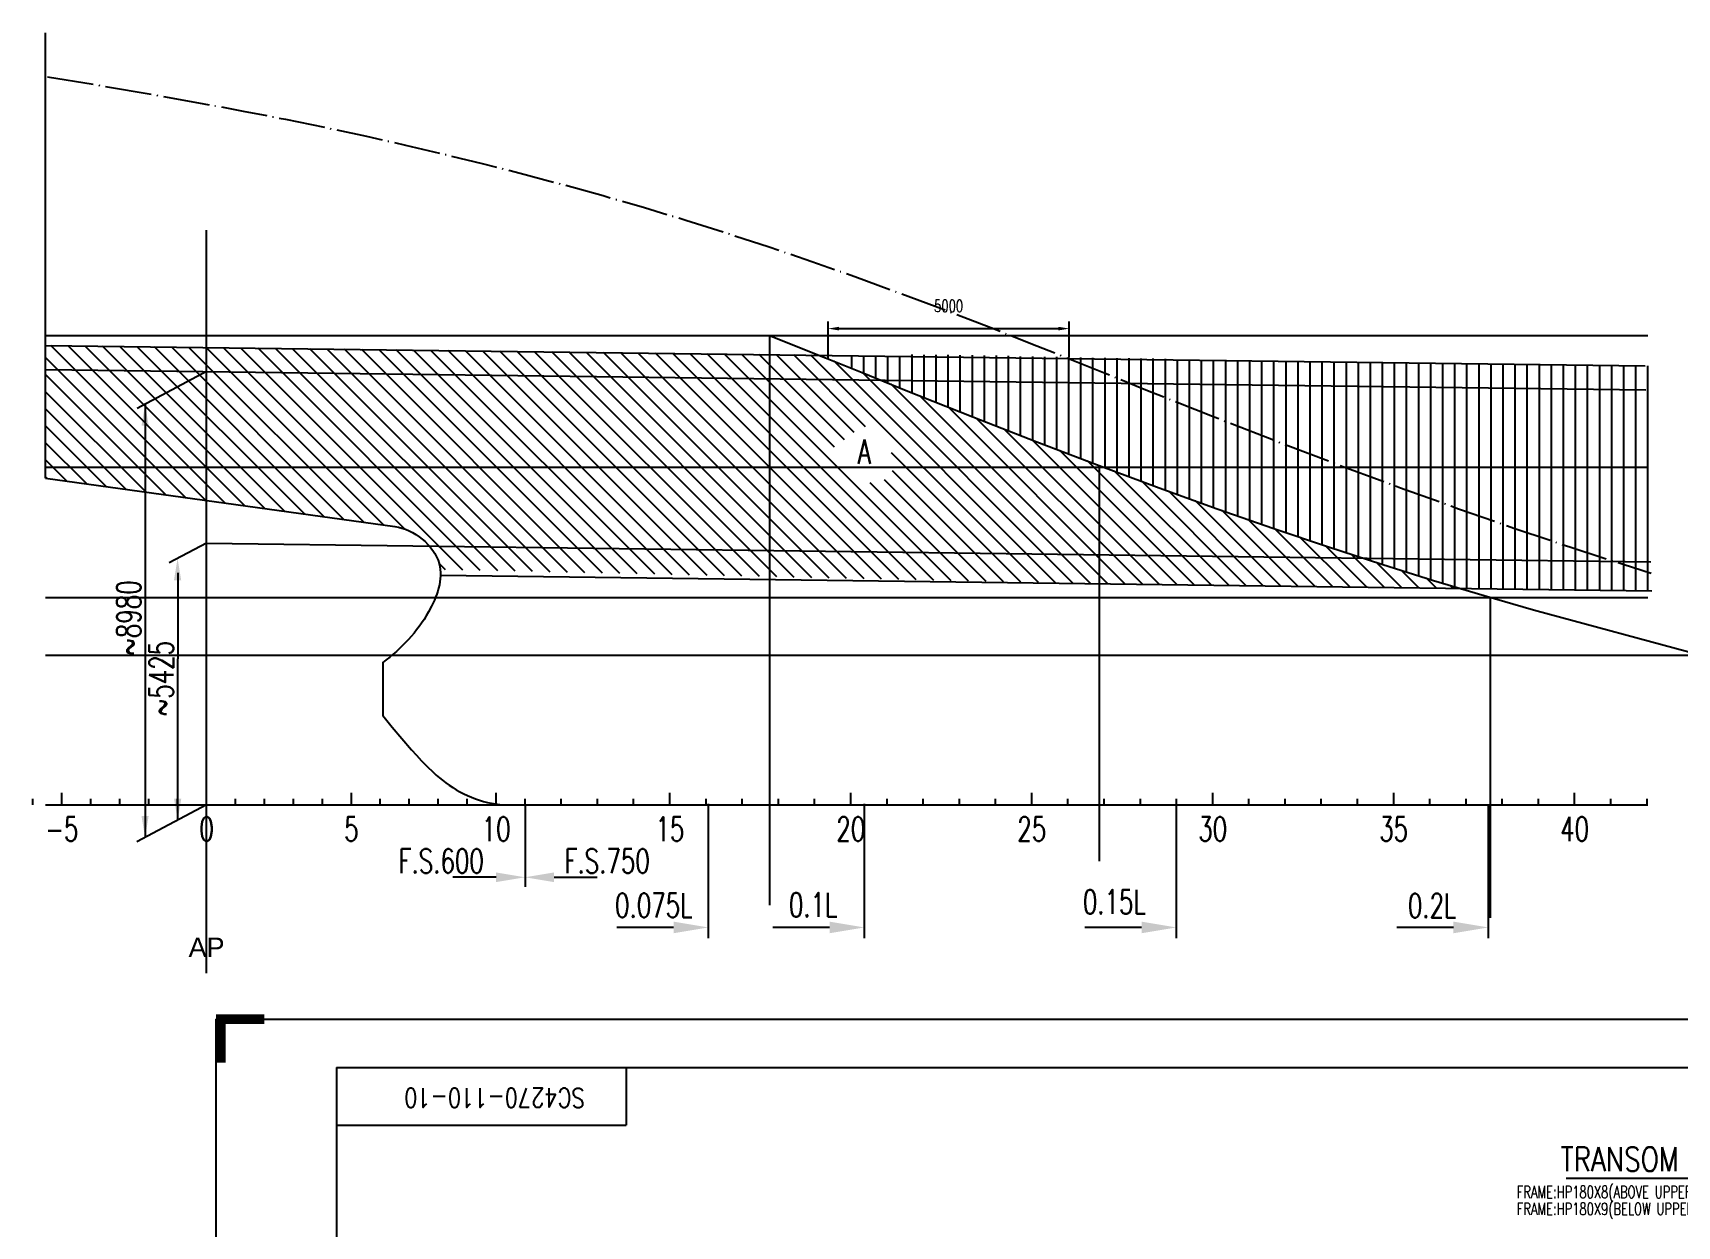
# Model space of a CAD drawing. Extents: x -12185 to 163857, y -7437 to 55100.
# Drawn here: x -12185 to 21888, y 30374 to 55100 of the extents above; entities that cross this region are included whole.
import ezdxf
from ezdxf.enums import TextEntityAlignment as Align

# ---------------------------------------------------------------- set-up
doc = ezdxf.new("R2010")
doc.units = 0
doc.header["$LTSCALE"] = 40
doc.header["$MEASUREMENT"] = 0
doc.linetypes.add('ACAD_ISO04W100', pattern=[30.5, 24, -3, 0.5, -3])
doc.layers.get('0').update_dxf_attribs({"linetype": 'CONTINUOUS'})
doc.layers.get('DEFPOINTS').update_dxf_attribs({"linetype": 'CONTINUOUS'})
for name, color, linetype in [('1', 2, 'CONTINUOUS'), ('11TEXTE', 4, 'CONTINUOUS'), ('13DIMENSION', 9, 'CONTINUOUS'), ('BANFENG', 6, 'CONTINUOUS'), ('BANFONG', 1, 'CONTINUOUS'), ('BT_ENG', 7, 'CONTINUOUS'), ('C-CEN', 4, 'ACAD_ISO04W100'), ('TEXT', 1, 'CONTINUOUS'), ('Y-CON', 2, 'CONTINUOUS')]:
    doc.layers.add(name, color=color, linetype=linetype)
doc.styles.add('ENGNISH', font='romans.shx', dxfattribs={"width": 0.8, "height": 750})
doc.styles.add('ROMANS', font='romans.shx', dxfattribs={"width": 0.7, "height": 250})
doc.styles.add('SWISS721LIGHTBT', font='swissl.ttf')
doc.dimstyles.new('DM-50', dxfattribs={"dimscale": 150, "dimtxt": 250, "dimasz": 1.5, "dimexe": 1, "dimexo": 0.5, "dimgap": 0.5, "dimtad": 0, "dimzin": 12, "dimdsep": 46, "dimtxsty": 'ROMANS', "dimcen": 0.1, "dimclrt": 4, "dimadec": 0, "dimazin": 0, "dimtfac": 1, "dimtofl": 0, "dimtmove": 2, "dimatfit": 3, "dimfxl": 0, "dimtolj": 1, "dimtzin": 12, "dimarcsym": 0})

# ---------------------------------------------------------------- blocks, each defined once
blk = doc.blocks.new('*D7')
at = {"color": 0, "linetype": 'ByBlock', "transparency": 16777216}
for p, q in [((4292, 48353), (4292, 49122)), ((9292, 48377), (9292, 49122)), ((4517, 48972), (9067, 48972))]:
    blk.add_line(p, q, dxfattribs=at)
for points in [[(4517, 49009), (4517, 48934), (4292, 48972)], [(9067, 49009), (9067, 48934), (9292, 48972)]]:
    blk.add_solid(points, dxfattribs=at)
at = {"layer": 'DEFPOINTS', "color": 0, "linetype": 'ByBlock', "transparency": 16777216}
for p in [(9292, 48972), (4292, 48278), (9292, 48302)]:
    blk.add_point(p, dxfattribs=at)
at = {"color": 4, "linetype": 'ByBlock', "transparency": 16777216, "insert": (6792, 49443), "char_height": 250, "attachment_point": 5, "style": 'ROMANS'}
blk.add_mtext('\\A1;5000', dxfattribs=at)

msp = doc.modelspace()

# ---------------------------------------------------------------- linework, layer by layer
for p, q in [((-11922.246, 45870.439), (-11922.246, 55100.048)), ((3076.701, 48832.439), (3076.701, 37022.899)), ((-11922.246, 48620.569), (21227.421, 48202.935)), ((-8609.974, 45413.606), (-11815.594, 48619.225)), ((-8199.857, 45357.042), (-11457.529, 48614.714)), ((-7789.74, 45300.478), (-11099.465, 48610.203)), ((-7379.622, 45243.914), (-10741.4, 48605.692)), ((-6969.505, 45187.35), (-10383.336, 48601.181)), ((-6559.388, 45130.786), (-10025.271, 48596.67)), ((-6149.27, 45074.222), (-9667.207, 48592.159)), ((-5739.153, 45017.658), (-9309.143, 48587.648)), ((-5329.036, 44961.094), (-8951.078, 48583.137)), ((-4918.918, 44904.53), (-8593.014, 48578.626)), ((-4480.248, 44819.413), (-8234.949, 48574.115)), ((-3274.301, 43967.02), (-7876.885, 48569.604)), ((-2912.893, 43959.165), (-7518.82, 48565.093)), ((-2551.486, 43951.311), (-7160.756, 48560.581)), ((-2190.078, 43943.457), (-6802.691, 48556.07)), ((-1828.67, 43935.603), (-6444.627, 48551.559)), ((-1467.263, 43927.748), (-6086.563, 48547.048)), ((-1105.855, 43919.894), (-5728.498, 48542.537)), ((-744.448, 43912.04), (-5370.434, 48538.026)), ((-383.04, 43904.186), (-5012.369, 48533.515)), ((-21.632, 43896.332), (-4654.305, 48529.004)), ((339.775, 43888.477), (-4296.24, 48524.493)), ((701.183, 43880.623), (-3938.176, 48519.982)), ((1062.59, 43872.769), (-3580.112, 48515.471)), ((1423.998, 43864.915), (-3222.047, 48510.96)), ((1785.406, 43857.061), (-2863.983, 48506.449)), ((2146.813, 43849.206), (-2505.918, 48501.938)), ((2508.221, 43841.352), (-2147.854, 48497.427)), ((2869.629, 43833.498), (-1789.789, 48492.916)), ((3231.036, 43825.644), (-1431.725, 48488.405)), ((3592.444, 43817.789), (-1073.66, 48483.894)), ((3953.851, 43809.935), (-715.596, 48479.383)), ((4315.259, 43802.081), (-357.532, 48474.872)), ((4676.667, 43794.227), (0.533, 48470.361)), ((5038.074, 43786.373), (358.597, 48465.849)), ((5399.482, 43778.518), (716.662, 48461.338)), ((5760.889, 43770.664), (1074.726, 48456.827)), ((6122.297, 43762.81), (1432.791, 48452.316)), ((6483.705, 43754.956), (1790.855, 48447.805)), ((6845.112, 43747.102), (2148.919, 48443.294)), ((4427.976, 46517.791), (2506.984, 48438.783)), ((4633.633, 46665.687), (2865.048, 48434.272)), ((4835.692, 46817.182), (3223.113, 48429.761)), ((5070.181, 46936.246), (3581.177, 48425.25)), ((8652.15, 43707.831), (3939.242, 48420.739)), ((4783.394, 48148.178), (4783.394, 48410.104)), ((5033.394, 48047.399), (5033.394, 48406.954)), ((5283.394, 47946.714), (5283.394, 48403.805)), ((5533.394, 47846.028), (5533.394, 48400.655)), ((5783.394, 47745.343), (5783.394, 48397.506)), ((6033.394, 47645.25), (6033.394, 48435.09)), ((6283.394, 47545.815), (6283.394, 48431.941)), ((6533.394, 47446.379), (6533.394, 48428.791)), ((6783.394, 47346.944), (6783.394, 48425.642)), ((7033.394, 47247.508), (7033.394, 48422.492)), ((7283.394, 47148.073), (7283.394, 48419.342)), ((7533.394, 47050.619), (7533.394, 48416.193)), ((7783.394, 46953.237), (7783.394, 48413.043)), ((8033.394, 46855.855), (8033.394, 48409.894)), ((8283.394, 46758.473), (8283.394, 48394.144)), ((8533.394, 46661.091), (8533.394, 48392.605)), ((8783.394, 46565.153), (8783.394, 48389.456)), ((9033.394, 46470.013), (9033.394, 48386.306)), ((-9020.092, 45470.17), (-11922.246, 48372.324)), ((-8585.246, 48082.439), (-10023.696, 47318.421)), ((9016.778, 43696.756), (4418.071, 48295.463)), ((9374.965, 43692.122), (5010.446, 48056.641)), ((9283.394, 46374.873), (9283.394, 48373.778)), ((9533.394, 46279.733), (9533.394, 48370.629)), ((9783.394, 46184.593), (9783.394, 48367.479)), ((10033.394, 46090.654), (10033.394, 48364.329)), ((10283.394, 45997.914), (10283.394, 48361.18)), ((10533.394, 45905.175), (10533.394, 48358.03)), ((10783.394, 45812.436), (10783.394, 48354.881)), ((11033.394, 45719.696), (11033.394, 48351.731)), ((11283.394, 45628.313), (11283.394, 48348.581)), ((11533.394, 45538.168), (11533.394, 48332.832)), ((11783.394, 45448.023), (11783.394, 48331.293)), ((12033.394, 45357.878), (12033.394, 48328.143)), ((12283.394, 45267.734), (12283.394, 48324.994)), ((12533.394, 45179.511), (12533.394, 48321.844)), ((12783.394, 45092.114), (12783.394, 48318.695)), ((13033.394, 45004.717), (13033.394, 48315.545)), ((13283.394, 44917.319), (13283.394, 48312.395)), ((13533.394, 44829.987), (13533.394, 48309.246)), ((13783.394, 44745.509), (13783.394, 48306.096)), ((14033.394, 44661.032), (14033.394, 48290.346)), ((14283.394, 44576.554), (14283.394, 48288.808)), ((14533.394, 44492.077), (14533.394, 48287.269)), ((14783.394, 44409.067), (14783.394, 48284.12)), ((15033.394, 44327.647), (15033.394, 48280.97)), ((15283.394, 44246.227), (15283.394, 48277.821)), ((15533.394, 44164.807), (15533.394, 48274.671)), ((15783.394, 44083.591), (15783.394, 48271.521)), ((16033.394, 44005.366), (16033.394, 48268.372)), ((16283.394, 43927.141), (16283.394, 48265.222)), ((16533.394, 43848.917), (16533.394, 48262.073)), ((16783.394, 43770.692), (16783.394, 48246.323)), ((17033.394, 43695.013), (17033.394, 48244.784)), ((17283.394, 43620.114), (17283.394, 48243.246)), ((17533.394, 43589.541), (17533.394, 48241.707)), ((17783.394, 43586.307), (17783.394, 48240.169)), ((18033.394, 43583.073), (18033.394, 48238.63)), ((18283.394, 43579.839), (18283.394, 48237.092)), ((18533.394, 43576.604), (18533.394, 48235.553)), ((18783.394, 43573.37), (18783.394, 48234.015)), ((19033.394, 43570.136), (19033.394, 48232.476)), ((19283.394, 43566.902), (19283.394, 48230.938)), ((19533.394, 43563.667), (19533.394, 48229.399)), ((19783.394, 43560.433), (19783.394, 48221.128)), ((20033.394, 43557.199), (20033.394, 48217.978)), ((20283.394, 43553.965), (20283.394, 48214.828)), ((20533.394, 43550.73), (20533.394, 48211.679)), ((20783.394, 43547.496), (20783.394, 48208.529)), ((21033.394, 43544.262), (21033.394, 48205.38)), ((21283.394, 43541.028), (21283.394, 48202.23)), ((-9430.209, 45526.734), (-11922.246, 48018.771)), ((9736.373, 43684.268), (5602.407, 47818.234)), ((-9840.327, 45583.298), (-11922.246, 47665.218)), ((-9859.774, 47405.486), (-9859.774, 38425.486)), ((10097.781, 43676.414), (6192.047, 47582.147)), ((-10250.444, 45639.862), (-11922.246, 47311.664)), ((10459.188, 43668.559), (6779.093, 47348.654)), ((10820.596, 43660.705), (7365.144, 47116.157)), ((-10660.561, 45696.426), (-11922.246, 46958.111)), ((11162.898, 43671.957), (7944.292, 46890.563)), ((-11070.679, 45752.99), (-11922.246, 46604.557)), ((8290.743, 43715.685), (5610.696, 46395.731)), ((11521.085, 43667.323), (8523.439, 46664.968)), ((11879.272, 43662.689), (9095.634, 46446.327)), ((-11480.796, 45809.554), (-11922.246, 46251.004)), ((7929.335, 43723.539), (5628.4, 46024.474)), ((12237.46, 43658.055), (9666.397, 46229.118)), ((9908.354, 46137.039), (9908.354, 37935.618)), ((12595.647, 43653.421), (10232.141, 46016.927)), ((-11890.913, 45866.118), (-11922.246, 45897.451)), ((7206.52, 43739.247), (5166.63, 45779.137)), ((7567.927, 43731.393), (5462.374, 45836.947)), ((12953.834, 43648.787), (10794.191, 45808.43)), ((13312.021, 43644.153), (11352.939, 45603.236)), ((13670.209, 43639.52), (11905.866, 45403.862)), ((14028.396, 43634.886), (12457.098, 45206.184)), ((14386.583, 43630.252), (13000.683, 45016.152)), ((14744.77, 43625.618), (13543.979, 44826.41)), ((15102.958, 43620.984), (14077.974, 44645.968)), ((-8587.251, 44527.464), (-9361.587, 44116.184)), ((15461.145, 43616.35), (14611.97, 44465.526)), ((-3635.708, 43974.874), (-3766.253, 44105.419)), ((15819.332, 43611.716), (15137.214, 44293.835)), ((16177.519, 43607.082), (15661.524, 44123.078)), ((16535.707, 43602.449), (16178.053, 43960.102)), ((16893.894, 43597.815), (16692.611, 43799.098)), ((17252.081, 43593.181), (17200.234, 43645.028)), ((18015.766, 43402.439), (18015.766, 36763.414)), ((-12185.246, 39102.439), (-12185.246, 39227.439)), ((-11585.246, 39102.439), (-11585.246, 39352.439)), ((-10985.246, 39102.439), (-10985.246, 39227.439)), ((-10385.246, 39102.439), (-10385.246, 39227.439)), ((-9785.246, 39102.439), (-9785.246, 39227.439)), ((-9185.246, 39102.439), (-9185.246, 39227.439)), ((-8585.246, 39102.439), (-8585.246, 39352.439)), ((-7985.246, 39102.439), (-7985.246, 39227.439)), ((-7385.246, 39102.439), (-7385.246, 39227.439)), ((-6785.246, 39102.439), (-6785.246, 39227.439)), ((-6185.246, 39102.439), (-6185.246, 39227.439)), ((-5585.246, 39102.439), (-5585.246, 39352.439)), ((-4985.246, 39102.439), (-4985.246, 39227.439)), ((-4385.246, 39102.439), (-4385.246, 39227.439)), ((-3785.246, 39102.439), (-3785.246, 39227.439)), ((-3185.246, 39102.439), (-3185.246, 39227.439)), ((-2585.246, 39102.439), (-2585.246, 39352.439)), ((-1985.246, 39102.439), (-1985.246, 39227.439)), ((-1235.246, 39102.439), (-1235.246, 39227.439)), ((-485.246, 39102.439), (-485.246, 39227.439)), ((264.754, 39102.439), (264.754, 39227.439)), ((1014.754, 39102.439), (1014.754, 39352.439)), ((1764.754, 39102.439), (1764.754, 39227.439)), ((2514.754, 39102.439), (2514.754, 39227.439)), ((3264.754, 39102.439), (3264.754, 39227.439)), ((4014.754, 39102.439), (4014.754, 39227.439)), ((4764.754, 39102.439), (4764.754, 39352.439)), ((5514.754, 39102.439), (5514.754, 39227.439)), ((6264.754, 39102.439), (6264.754, 39227.439)), ((7014.754, 39102.439), (7014.754, 39227.439)), ((7764.754, 39102.439), (7764.754, 39227.439)), ((8514.754, 39102.439), (8514.754, 39352.439)), ((9264.754, 39102.439), (9264.754, 39227.439)), ((10014.754, 39102.439), (10014.754, 39227.439)), ((10764.754, 39102.439), (10764.754, 39227.439)), ((11514.754, 39102.439), (11514.754, 39227.439)), ((12264.754, 39102.439), (12264.754, 39352.439)), ((13014.754, 39102.439), (13014.754, 39227.439)), ((13764.754, 39102.439), (13764.754, 39227.439)), ((14514.754, 39102.439), (14514.754, 39227.439)), ((15264.754, 39102.439), (15264.754, 39227.439)), ((16014.754, 39102.439), (16014.754, 39352.439)), ((16764.754, 39102.439), (16764.754, 39227.439)), ((17514.754, 39102.439), (17514.754, 39227.439)), ((18264.754, 39102.439), (18264.754, 39227.439)), ((19014.754, 39102.439), (19014.754, 39227.439)), ((19764.754, 39102.439), (19764.754, 39352.439)), ((20514.754, 39102.439), (20514.754, 39227.439)), ((21264.754, 39102.439), (21264.754, 39227.439)), ((-8585.246, 39102.439), (-10031.463, 38334.296)), ((1811.329, 39125.595), (1811.329, 36343.069)), ((5043.854, 39125.595), (5043.854, 36343.069)), ((11508.904, 39125.595), (11508.904, 36343.069)), ((17973.954, 39102.439), (17973.954, 36343.069))]:
    msp.add_line(p, q)
at = {"color": 1}
for p, q in [((-11922.246, 48124.479), (21241.98, 47706.662)), ((-8585.246, 44527.439), (21346.61, 44140.21))]:
    msp.add_line(p, q, dxfattribs=at)
at = {"color": 0, "linetype": 'ByBlock'}
for p, q in [((-9184.827, 43913.977), (-9184.827, 42128.439)), ((-9184.827, 38783.977), (-9184.827, 42128.439)), ((1091.329, 36562.661), (-82.724, 36562.661)), ((4323.854, 36562.661), (3149.801, 36562.661)), ((10788.904, 36562.661), (9614.851, 36562.661)), ((17253.954, 36562.661), (16079.901, 36562.661))]:
    msp.add_line(p, q, dxfattribs=at)
at = {"color": 2}
for q in [(162757.046, 33663.42), (-5892.038, -6336.58)]:
    msp.add_line((-5892.038, 33663.42), q, dxfattribs=at)
at = {"flags": 128}
msp.add_lwpolyline([(3076.701, 48832.439), (4238.454, 48367.879), (5003.054, 48059.619), (5914.754, 47692.439), (7292.154, 47144.589), (8622.354, 46626.439), (9908.354, 46137.039), (11152.754, 45675.419), (12358.454, 45240.669), (13527.854, 44831.859), (14663.454, 44448.129), (15767.454, 44088.579), (16841.954, 43752.369), (17889.054, 43438.659), (18910.654, 43146.639), (22385.583, 42202.439)], dxfattribs=at)
at = {"color": 0, "linetype": 'ByBlock'}
for points in [[(-9934.774, 46959.612), (-9784.774, 46959.612), (-9859.774, 47409.612)], [(-9261.832, 43759.003), (-9111.832, 43759.003), (-9186.832, 44209.003)], [(-9259.827, 39233.977), (-9109.827, 39233.977), (-9184.827, 38783.977)], [(-9934.774, 38875.486), (-9784.774, 38875.486), (-9859.774, 38425.486)], [(1091.329, 36682.661), (1091.329, 36442.661), (1811.329, 36562.661)], [(4323.854, 36682.661), (4323.854, 36442.661), (5043.854, 36562.661)], [(10788.904, 36682.661), (10788.904, 36442.661), (11508.904, 36562.661)], [(17253.954, 36682.661), (17253.954, 36442.661), (17973.954, 36562.661)]]:
    msp.add_solid(points, dxfattribs=at)
at = {"layer": '1', "color": 7, "linetype": 'Continuous'}
msp.add_line((-3737.246, 43864.72), (21364.219, 43539.982), dxfattribs=at)
for points in [[(-8585.246, 35612.192), (-8585.246, 51012.194)], [(-11922.246, 48832.439), (21283.394, 48832.439)], [(-11922.246, 46102.439), (21283.394, 46102.439)], [(-11922.246, 45870.439), (-4686.246, 44872.44), (-4611.246, 44859.439), (-4537.246, 44839.44), (-4463.247, 44813.44), (-4390.246, 44783.44), (-4318.246, 44746.44), (-4248.246, 44705.44), (-4181.247, 44660.439), (-4117.246, 44610.44), (-4056.247, 44557.439), (-3999.246, 44500.44), (-3946.246, 44439.44), (-3898.246, 44376.439), (-3856.246, 44311.44), (-3819.246, 44243.439), (-3789.246, 44173.439), (-3765.246, 44102.44), (-3751.246, 44040.439), (-3742.247, 43978.44), (-3737.246, 43915.439), (-3737.246, 43851.439), (-3742.247, 43787.439), (-3750.246, 43723.439), (-3761.246, 43659.439), (-3777.247, 43595.439), (-3795.246, 43531.439), (-3816.246, 43468.439), (-3839.246, 43405.44), (-3865.246, 43343.439), (-3923.246, 43220.439), (-3986.246, 43102.44), (-4032.246, 43023.439), (-4079.246, 42946.439), (-4129.246, 42871.44), (-4180.246, 42798.439), (-4233.246, 42728.44), (-4287.246, 42659.439), (-4344.246, 42593.439), (-4402.247, 42527.44), (-4462.246, 42464.438), (-4524.246, 42402.44), (-4588.247, 42341.44), (-4653.246, 42281.439), (-4721.246, 42222.44), (-4790.246, 42165.439), (-4862.246, 42108.44), (-4935.246, 42052.44), (-4935.246, 40952.439), (-4739.247, 40714.44), (-4541.246, 40477.439), (-4338.247, 40244.44), (-4234.247, 40129.44), (-4129.246, 40017.439), (-4011.247, 39895.439), (-3889.246, 39777.439), (-3826.246, 39720.439), (-3762.246, 39665.439), (-3696.247, 39611.44), (-3628.247, 39559.439), (-3557.246, 39509.441), (-3485.246, 39461.44), (-3410.246, 39416.438), (-3334.247, 39372.438), (-3257.246, 39332.44), (-3178.246, 39294.438), (-3097.246, 39260.439), (-3016.246, 39228.44), (-2933.246, 39200.44), (-2850.246, 39175.44), (-2766.246, 39153.44), (-2681.247, 39135.439), (-2596.247, 39121.439), (-2511.246, 39110.439), (-2425.246, 39104.44), (-2340.246, 39102.439)], [(-11922.246, 43402.439), (21283.394, 43402.439)], [(-11922.246, 42202.439), (23857.293, 42202.439)], [(-11922.246, 39102.439), (21283.394, 39102.439)]]:
    msp.add_lwpolyline(points, dxfattribs=at)
at = {"layer": '13DIMENSION'}
for p, q in [((-1985.246, 39102.439), (-1985.246, 37402.439)), ((-2585.246, 37602.439), (-3480.624, 37602.439)), ((-1385.246, 37602.439), (-489.869, 37602.439)), ((-8585.246, 36402.439), (-8585.246, 36802.439))]:
    msp.add_line(p, q, dxfattribs=at)
for points in [[(-2585.246, 37702.439), (-2585.246, 37502.439), (-1985.246, 37602.439)], [(-1385.246, 37702.439), (-1385.246, 37502.439), (-1985.246, 37602.439)]]:
    msp.add_solid(points, dxfattribs=at)
at = {"layer": 'BANFENG', "color": 232, "flags": 128}
for points in [[(47960.137, 8650, 0.000005882), (62842.444, 8649.825, 0.000003202), (90178.275, 8650)], [(91305.943, 8650.015, 0.000000381), (92100, 8650.034, 0.000034969)], [(45600, 8650.04, 0.00000105), (46350, 8650.03, -0.000004657)]]:
    msp.add_lwpolyline(points, format="xyb", dxfattribs=at)
at = {"layer": 'BT_ENG'}
for p, q in [((-8392.038, 34663.42), (163757.046, 34663.42)), ((-8392.038, 34663.42), (-8392.038, -7336.58)), ((107.962, 33663.42), (107.962, 32463.42)), ((-5892.038, 32463.42), (107.962, 32463.42))]:
    msp.add_line(p, q, dxfattribs=at)
at = {"layer": 'BT_ENG', "const_width": 200}
for points in [[(-8392.038, 34663.42), (-7392.038, 34663.42)], [(-8292.038, 34763.42), (-8292.038, 33763.42)]]:
    msp.add_lwpolyline(points, dxfattribs=at)
at = {"layer": 'C-CEN', "color": 4, "flags": 128}
msp.add_lwpolyline([(-11885.246, 54192.439), (-10770.096, 54006.439), (-9730.876, 53827.639), (-8754.776, 53653.339), (-7830.312, 53481.039), (-6947.246, 53308.739), (-6096.506, 53134.539), (-5270.156, 52957.039), (-4461.316, 52774.939), (-3664.056, 52587.239), (-2873.396, 52393.239), (-2085.246, 52192.439), (-1225.286, 51964.439), (-368.956, 51727.239), (486.314, 51479.739), (1343.274, 51220.939), (2204.854, 50949.739), (3074.354, 50665.039), (3954.954, 50365.439), (4850.354, 50049.839), (5764.354, 49716.739), (6701.054, 49364.739), (7664.754, 48992.439), (8496.554, 48664.549), (9238.454, 48367.879), (10003.054, 48059.619), (10914.754, 47692.439), (12292.154, 47144.589), (13622.354, 46626.439), (14908.354, 46137.039), (16152.754, 45675.419), (17358.454, 45240.669), (18527.854, 44831.859), (19663.454, 44448.129), (20767.454, 44088.579), (21353.505, 43905.204)], dxfattribs=at)
at = {"layer": 'TEXT', "color": 1}
msp.add_lwpolyline([(600, 15422.284, -0.000001645), (1785.407, 15621.488, -0.000133646)], format="xyb", dxfattribs=at)
at = {"layer": 'Y-CON', "color": 2, "linetype": 'ByBlock'}
msp.add_line((19591.089, 31369.844), (22347.08, 31369.844), dxfattribs=at)

# ---------------------------------------------------------------- texts
at = {"style": 'ROMANS', "width": 0.7}
for s, height, p in [('A', 500, (4912.044, 46173.123)), ('FRAME:HP180X8(ABOVE UPPER DECK)', 250, (18565.913, 30955.901)), ('FRAME:HP180X9(BELOW UPPER DECK)', 250, (18565.913, 30604.405))]:
    msp.add_text(s, height=height, dxfattribs=at).set_placement(p)
at = {"color": 4, "linetype": 'ByBlock', "char_height": 500, "attachment_point": 5, "rotation": 90, "style": 'ROMANS'}
for s, insert in [('~8980', (-10199.01, 42976.532)), ('~5425', (-9524.063, 41720.14))]:
    msp.add_mtext(s, dxfattribs=dict(at, insert=insert))
at = {"layer": '11TEXTE', "style": 'ROMANS', "width": 0.7}
for s, p in [('-5', (-11585.246, 38602.439)), ('0', (-8585.246, 38602.439)), ('5', (-5585.246, 38602.439)), ('10', (-2585.246, 38602.439)), ('15', (1014.754, 38602.439)), ('20', (4764.754, 38602.439)), ('25', (8514.754, 38602.439)), ('30', (12264.754, 38602.439)), ('35', (16014.754, 38602.439)), ('40', (19764.754, 38602.439)), ('F.S.600', (-3724.23, 37940.81)), ('F.S.750', (-284.772, 37940.81)), ('0.075L', (681.755, 37022.139)), ('0.1L', (3984.235, 37030.023)), ('0.15L', (10225.354, 37092.322)), ('0.2L', (16810.251, 37014.448))]:
    msp.add_text(s, height=500, dxfattribs=at).set_placement(p, align=Align.MIDDLE)
at = {"layer": '11TEXTE', "style": 'SWISS721LIGHTBT'}
msp.add_text('AP', height=400, dxfattribs=at).set_placement((-8585.246, 36152.439), align=Align.MIDDLE)
at = {"layer": 'BANFONG', "color": 2, "style": 'ROMANS', "width": 0.8}
msp.add_text('TRANSOM', height=500, dxfattribs=at).set_placement((19471.864, 31511.065))
at = {"layer": 'BT_ENG', "style": 'ENGNISH', "width": 0.8}
msp.add_text('SC4270-110-10', height=400, rotation=180, dxfattribs=at).set_placement((-748.602, 33232.67))

# ---------------------------------------------------------------- dimensions: what is measured, and where the dimension line sits
dim = msp.add_linear_dim(base=(9292.123, 48971.935), p1=(4292.123, 48278), p2=(9292.123, 48301.627), text='5000', dimstyle='DM-50', override={"dimscale": 150, "dimtxt": 250, "dimasz": 1.5, "dimexo": 0.5, "dimgap": 0.5, "dimtad": 0, "dimdec": 2, "dimzin": 12, "dimcen": 0.1, "dimclrt": 4, "dimtfac": 1, "dimtdec": 2, "dimtofl": 0})
dim.commit()
dim.dimension.update_dxf_attribs({"geometry": '*D7', "text_midpoint": (6792.123, 49443.2), "dimtype": 160})

doc.saveas('drawing.dxf')
